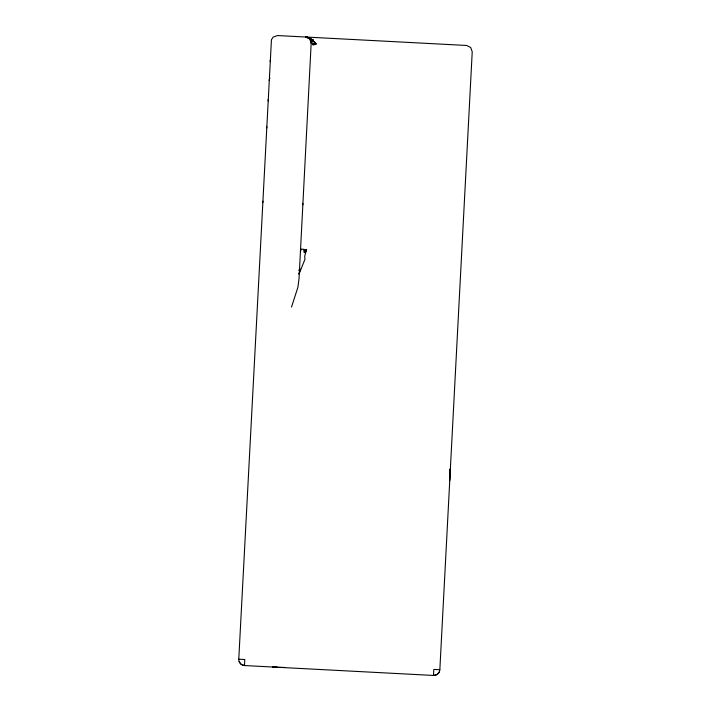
<?xml version="1.0" encoding="UTF-8"?>
<svg xmlns="http://www.w3.org/2000/svg" width="711" height="711" viewBox="0 0 711 711"><rect width="100%" height="100%" fill="white"/><g stroke="black" fill="none" stroke-linecap="round" stroke-linejoin="round"><path stroke-width="1.07" d="M300.593 249.126L300.495 252.112L300.797 249.134L303.606 249.285L304.184 252.636L305.063 249.357L305.215 252.778L306.619 249.437L304.708 256.182L304.93 259.355L299.207 273.602M238.772 659.195L244.806 659.515L244.486 665.54A6.043 6.043 0 0 1 238.772 659.195L271.442 39.718L273.148 37.096L277.503 35.55L466.514 45.46L470.682 47.441L472.228 51.805L439.842 669.735A6.043 6.043 0 0 1 433.497 675.45L244.486 665.54L241.189 664.35L239.109 661.523M272.651 666.811L274.97 666.678M450.063 474.699L449.681 477.996L450.356 469.073L450.09 470.22A6.043 6.043 0 0 0 450.383 468.665L449.814 475.463M449.663 479.685L449.912 477.605M314.751 44.793L315.009 43.282L316.146 44.038L314.146 41.771L311.125 40.474M269.105 80.476L269.913 77.997M262.697 202.733L262.981 201.177M450.072 470.575L450.356 469.073M450.019 471.624L450.294 470.282M449.93 473.295L450.196 472.202M291.501 307.063L297.918 287.235L299.055 278.33L311.267 41.407L313.222 45.148L312.973 43.131L313.702 43.522A6.088 5.715 -23.2 0 0 316.155 44.055L313.88 41.398A6.052 5.741 -38.2 0 1 310.503 39.789L309.267 38.225L313.471 40.305L308.583 38.261M298.753 274.046L299.633 272.055L299.811 268.589L298.833 270.5M439.265 672.019L436.901 674.606L433.497 675.45L433.808 669.415L439.842 669.735M276.17 667.202L277.29 667.051L272.642 667.016A6.043 6.043 0 0 0 274.215 666.891M284.711 667.442L278.668 667.336M313.471 40.305L309.232 37.825L305.659 37.025L308.752 37.763L306.761 37.185L309.543 38.723L310.938 40.554L311.374 43.371L309.543 38.723L305.659 37.025L307.116 37.283M305.659 37.025L307.596 37.372M311.907 40.243L312.84 41.46M311.116 40.971L311.285 42.571M302.788 203.266L302.913 204.839M270.153 60.364L270.26 61.679M268.1 99.576L268.225 101.149M266.705 126.327L266.821 127.891M449.708 478.912L449.743 480.725"/></g></svg>
